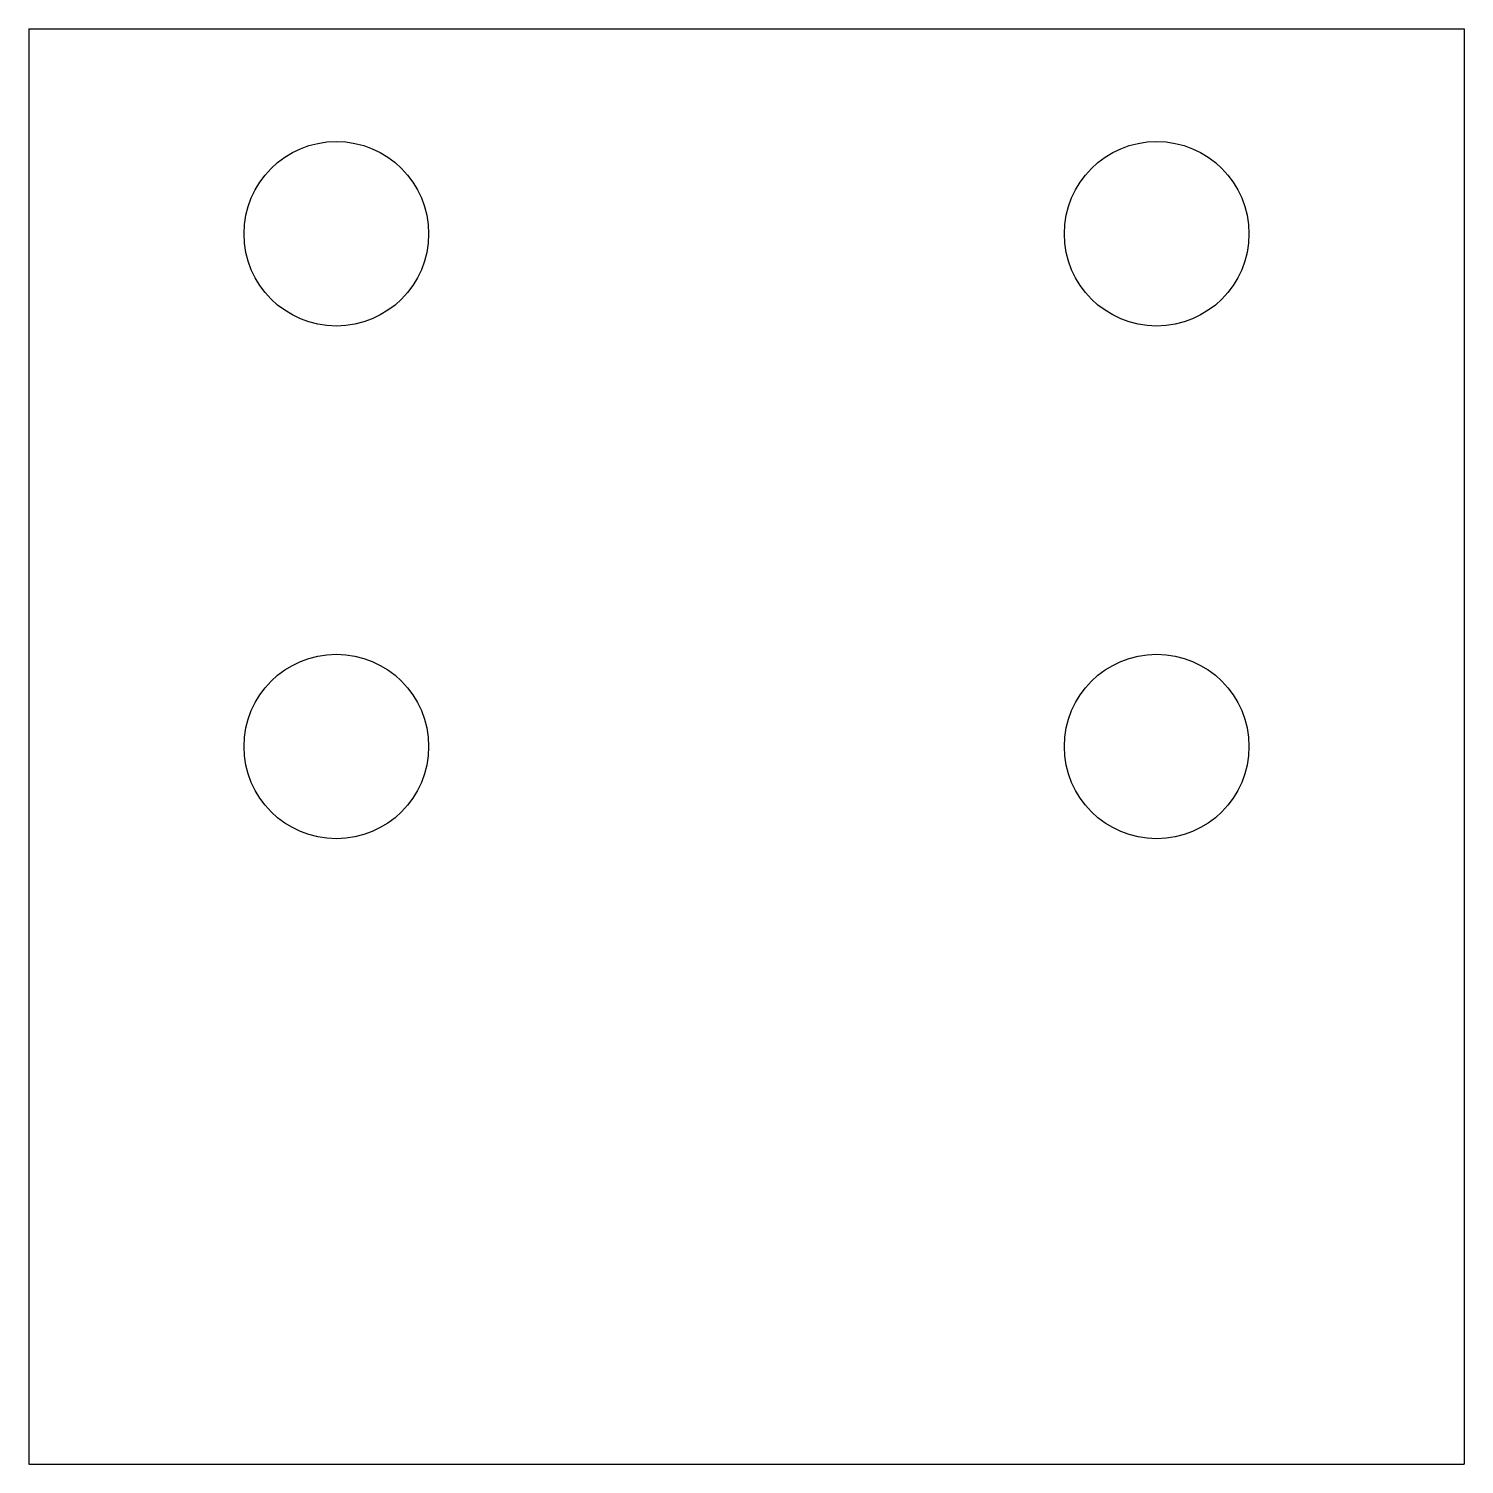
# Model space of a CAD drawing. Header units: millimetres. Extents: x 0 to 70, y 0 to 70.
import ezdxf

# ---------------------------------------------------------------- set-up
doc = ezdxf.new("R2010")
doc.units = ezdxf.units.MM
for name, color, linetype in [('SECTION_Z0p010', 7, 'CONTINUOUS'), ('SECTION_Z12p690', 7, 'CONTINUOUS'), ('SECTION_Z6p350', 7, 'CONTINUOUS')]:
    doc.layers.add(name, color=color, linetype=linetype)

msp = doc.modelspace()

# ---------------------------------------------------------------- linework, layer by layer
at = {"layer": 'SECTION_Z0p010'}
for p, q in [((0, 70, 0.01), (70, 70, 0.01)), ((0, 70, 0.01), (0, 0, 0.01)), ((70, 70, 0.01), (70, 0, 0.01)), ((0, 0, 0.01), (70, 0, 0.01))]:
    msp.add_line(p, q, dxfattribs=at)
for centre in [(15, 60, 0.01), (55, 60, 0.01), (15, 35, 0.01), (55, 35, 0.01)]:
    msp.add_circle(centre, 4.5, dxfattribs=at)
at = {"layer": 'SECTION_Z12p690'}
for p, q in [((0, 70, 12.69), (70, 70, 12.69)), ((0, 70, 12.69), (0, 0, 12.69)), ((70, 70, 12.69), (70, 0, 12.69)), ((0, 0, 12.69), (70, 0, 12.69))]:
    msp.add_line(p, q, dxfattribs=at)
for centre in [(15, 60, 12.69), (55, 60, 12.69), (15, 35, 12.69), (55, 35, 12.69)]:
    msp.add_circle(centre, 4.5, dxfattribs=at)
at = {"layer": 'SECTION_Z6p350'}
for p, q in [((0, 70, 6.35), (70, 70, 6.35)), ((0, 70, 6.35), (0, 0, 6.35)), ((70, 70, 6.35), (70, 0, 6.35)), ((0, 0, 6.35), (70, 0, 6.35))]:
    msp.add_line(p, q, dxfattribs=at)
for centre in [(15, 60, 6.35), (55, 60, 6.35), (15, 35, 6.35), (55, 35, 6.35)]:
    msp.add_circle(centre, 4.5, dxfattribs=at)

doc.saveas('drawing.dxf')
